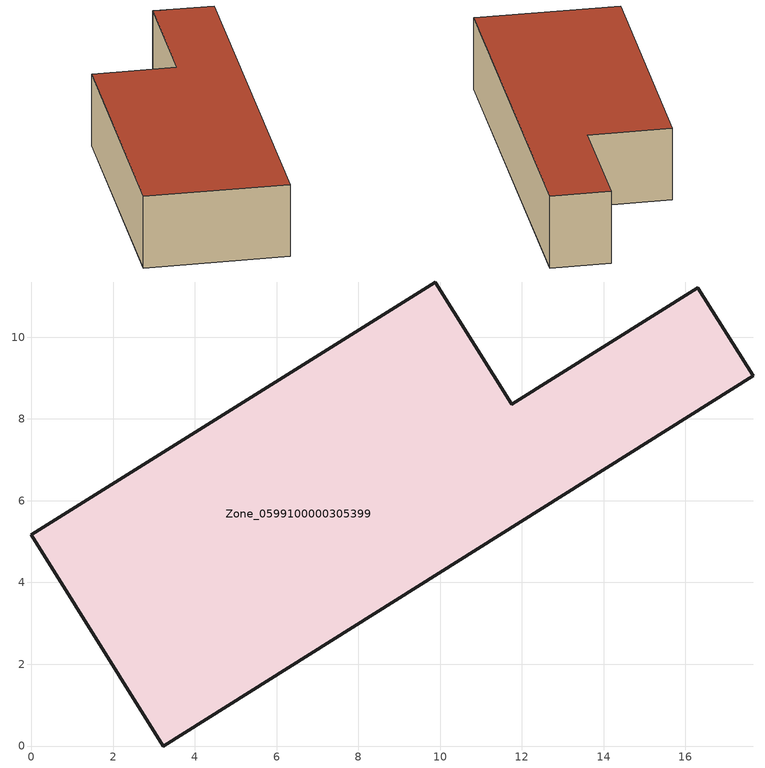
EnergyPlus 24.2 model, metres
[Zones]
Zone_0599100000305399
 floor ground (C_G): 3.22,0 0,5.17 9.88,11.35 11.75,8.36 16.3,11.21 17.66,9.06 z0
 wall outside (C_F): 0,5.17 3.22,0 17.66,9.06 16.3,11.21 11.75,8.36 9.88,11.35 0,5.17 z0:3.24
 roof outside (C_R): 9.88,11.35 0,5.17 3.22,0 17.66,9.06 16.3,11.21 11.75,8.36 z3.24
[BUILDING]
Pand.0599100000305399: North Axis=0; Terrain=City; Loads Convergence Tolerance Value=0.04; Temperature Convergence Tolerance Value=0.4; Solar Distribution=FullExterior; Maximum Number of Warmup Days=25; Minimum Number of Warmup Days=1
[Site:Location]
Rotterdam.The.Hague.AP_ZH_NLD Design_Conditions: Latitude=51.96; Longitude=4.45; Time Zone=1; Elevation=-4.5
[SITE:GROUNDTEMPERATURE:BUILDINGSURFACE]
18, 18, 18, 18, 18, 18, 18, 18, 18, 18, 18, 18
[MATERIAL] Thermal Absorptance=0.9; Solar Absorptance=0.7; Visible Absorptance=0.7
Name | Roughness | Thickness | Conductivity | Density | Specific Heat
G.TI.1946 | MediumSmooth | 0.15 | 1 | 540 | 1210
F.TI.1946 | Rough | 0.3 | 0.857143 | 1920 | 840
R.TI.1946 | MediumRough | 0.2 | 0.1 | 1500 | 1000
[CONSTRUCTION]
C_G: G.TI.1946
C_F: F.TI.1946
C_R: R.TI.1946
[ZONE]
Zone_0599100000305399: Type=1; Multiplier=1; Ceiling Height=Autocalculate; Volume=Autocalculate; Floor Area=autocalculate; Part of Total Floor Area=Yes
[ZONEINFILTRATION:DESIGNFLOWRATE]
Infil_Zone_0599100000305399: Zone or ZoneList or Space or SpaceList=Zone_0599100000305399; Schedule=AlwaysOn; Design Flow Rate Calculation Method=Flow/Area; Flow Rate per Floor Area=0.003; Constant Term Coefficient=1; Temperature Term Coefficient=0; Velocity Term Coefficient=0; Velocity Squared Term Coefficient=0
[HVACTEMPLATE:ZONE:IDEALLOADSAIRSYSTEM]
Zone_0599100000305399: Maximum Heating Supply Air Temperature=50; Minimum Cooling Supply Air Temperature=13; Maximum Heating Supply Air Humidity Ratio=0.0156; Minimum Cooling Supply Air Humidity Ratio=0.0077; Heating Limit=NoLimit; Cooling Limit=NoLimit; Dehumidification Control Type=ConstantSensibleHeatRatio; Cooling Sensible Heat Ratio=0.7; Dehumidification Setpoint=60; Humidification Control Type=None; Humidification Setpoint=30; Outdoor Air Method=None; Outdoor Air Flow Rate per Person=0.00944; Outdoor Air Flow Rate per Zone Floor Area=0; Outdoor Air Flow Rate per Zone=0; Demand Controlled Ventilation Type=None; Outdoor Air Economizer Type=NoEconomizer; Heat Recovery Type=None; Sensible Heat Recovery Effectiveness=0.7; Latent Heat Recovery Effectiveness=0.65
[ZONECONTROL:THERMOSTAT]
ThermostatControl_Zone_0599100000305399: Zone or ZoneList=Zone_0599100000305399; Control Type Schedule=DualSetpointControlType; Control 1=Thermostat_Zone_0599100000305399; Temperature Difference Between Cutout And Setpoint=0
[THERMOSTATSETPOINT:DUALSETPOINT]
Thermostat_Zone_0599100000305399: Heating Setpoint Temperature Schedule=HeatingSetpoint_Zone_0599100000305399; Cooling Setpoint Temperature Schedule=CoolingSetpoint_Zone_0599100000305399
[SCHEDULE:COMPACT]
HeatingSetpoint_Zone_0599100000305399: Through: 12/31, For: AllDays, Until: 24:00, 21
CoolingSetpoint_Zone_0599100000305399: Through: 12/31, For: AllDays, Until: 24:00, 24
DualSetpointControlType: Through: 12/31, For: AllDays, Until: 24:00, 4
AlwaysOn: Through: 12/31, For: AllDays, Until: 24:00, 1
